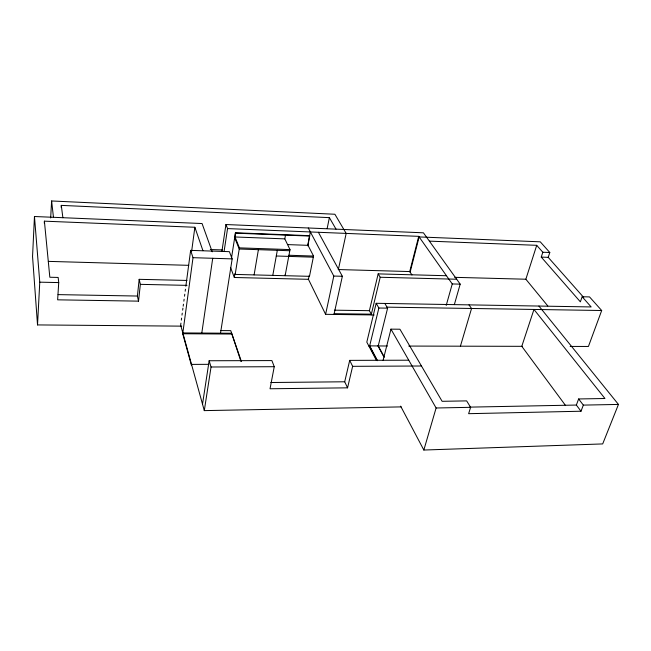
<?xml version="1.0" encoding="UTF-8"?>
<svg xmlns="http://www.w3.org/2000/svg" width="651" height="651" viewBox="0 0 651 651"><rect width="100%" height="100%" fill="white"/><g stroke="black" fill="none" stroke-linecap="round" stroke-linejoin="round"><path stroke-width="0.98" d="M212.21 251.799L202.07 223.537L34.462 216.514L32.55 256.502L37.522 324.922L181.743 326.143M37.522 324.922L39.768 282.168L34.462 216.514M44.292 223.163L44.398 221.161L194.869 227.264L202.925 250.651M50.656 217.963L51.616 200.964L334.899 214.252L346.177 233.408L338.365 269.547M61.17 207.392L61.292 205.382L329.39 217.637L336.022 229.152M44.398 221.161L49.826 277.245L58.159 277.44L58.728 282.583L57.638 299.826L138.533 301.144L140.347 284.349L139.184 279.328L186.967 280.443M138.533 301.144L137.394 296.042L139.184 279.328M180.929 323.108L180.661 325.101L204.3 410.618L401.081 406.891M181.328 320.121L181.596 318.127M181.995 315.133L182.256 313.147M182.654 310.153L182.923 308.159M183.191 306.173L183.46 304.18M183.859 301.185L184.119 299.2M184.518 296.205L184.786 294.211M185.185 291.225L185.454 289.231M185.852 286.245L190.637 250.375L229.38 251.66L232.171 258.886L220.518 333.174M191.638 251.327L194.869 227.264M208.8 364.332L191.524 364.397L191.41 365.219L182.719 333.743L193.013 257.682L190.637 250.375M201.794 333.06L212.722 258.292M221.934 251.188L225.946 224.538L423.427 232.814L460.184 284.137L454.349 304.619M224.099 251.392L227.557 228.591L225.946 224.538M202.518 404.165L209.15 360.752L271.89 360.581L274.25 366.7L270.035 388.769L347.561 387.833L352.639 366.326L349.709 360.369L408.747 360.206M204.3 410.618L211.038 367.001L209.15 360.752M231.414 258.561L235.45 232.765L309.632 235.678L308.021 245.337L313.554 256.063L309.485 276.325L235.174 274.421L234.93 273.762L234.327 277.489L308.444 279.312L309.168 275.682L309.485 276.325M235.174 274.421L239.422 247.868L235.019 236.98L235.45 232.765M240.894 361.256L231.65 333.247L182.833 332.938M254.102 274.901L258.398 249.675M272.793 275.381L277.318 250.318M284.829 275.056L285.122 275.699L290.012 249.602L284.812 238.868L285.504 235.125M307.638 245.801L310.364 231.951M327.152 228.525L329.39 217.637M374.211 314.954L325.606 314.327L333.8 276.057L308.257 227.988M333.996 314.433L342.353 276.276L318.396 232.277M347.561 387.833L344.704 381.779L349.709 360.369M334.158 313.684L371.339 314.173L369.394 310.682L378.166 273.884L446.456 275.731M371.168 314.913L380.2 277.261L378.166 273.884M429.391 241.13L536.717 245.321L542.828 252.238L541.25 257.096L580.366 301.836L582.165 296.758L591.157 306.938L376.172 303.301L366.806 342.133L376.555 360.589M369.109 346.495L369.296 345.738L376.962 360.215M369.386 347.016L378.874 308.013L376.172 303.301M384.855 303.447L387.605 308.151L378.141 346.267L377.865 345.754M383.089 360.288L390.966 329.146L399.934 329.219L442.119 401.309L466.653 400.886L470.616 407.314L468.63 413.686L581.009 411.229L583.329 405.109L578.633 398.957L576.355 405.052L581.009 411.229M411.945 274.958L409.731 271.557L418.723 236.354L227.557 228.591M410.122 272.167L419.13 236.931L540.257 241.822L549.802 252.498L548.207 257.34L583.695 297.434M446.204 305.465L452.25 283.95L418.723 236.354M538.93 306.051L618.45 404.426L602.688 443.925L423.842 450.036L436.105 407.99L390.966 329.146M460.412 346.186L471.552 308.476L468.997 304.871M547.8 305.946L525.853 279.222L536.717 245.321M582.165 296.758L589.529 296.913L601.687 310.511L588.431 346.462L570.146 346.422M469.77 407.127L576.355 405.052M436.105 407.99L470.616 407.314M583.329 405.109L618.45 404.426M578.633 398.957L604.95 398.502L533.966 309.453L521.785 346.316L565.573 405.524M270.775 382.519L344.704 381.779M211.038 367.001L274.25 366.7M352.639 366.326L421.457 366M387.524 346.023L369.662 345.868L377.515 360.703M408.787 346.072L522.395 346.324M220.673 330.578L230.755 330.651L241.358 361.386M182.719 333.743L231.52 334.036M378.874 308.013L387.605 308.151M334.378 310.177L369.394 310.682M387.019 307.15L601.687 310.511M58.102 294.618L137.394 296.042M39.768 282.168L58.728 282.583M140.347 284.349L187.016 285.366M452.25 283.95L460.184 284.137M454.707 277.334L525.853 279.222M333.8 276.057L342.353 276.276M380.2 277.261L456.677 279.238M48.329 261.376L188.749 265.331M338.243 269.547L409.731 271.557M276.293 255.989L313.334 257.178M193.013 257.682L232.171 258.886M210.289 249.528L222.487 249.935M288.954 255.257L313.554 256.063M541.25 257.096L548.207 257.34M239.422 247.868L290.012 249.602M289.801 250.741L239.234 249.016L234.669 237.713M542.828 252.238L549.802 252.498M287.832 244.605L308.021 245.337M235.019 236.98L284.812 238.868M235.613 233.172L309.843 236.077M378.239 345.884L384.359 357.196M378.613 347.138L383.797 356.707M400.634 406.134L423.842 450.036M308.265 278.945L325.606 314.327M230.519 267.415L234.327 277.489M61.292 205.382L62.878 217.711M51.616 200.964L53.463 217.312"/></g></svg>
